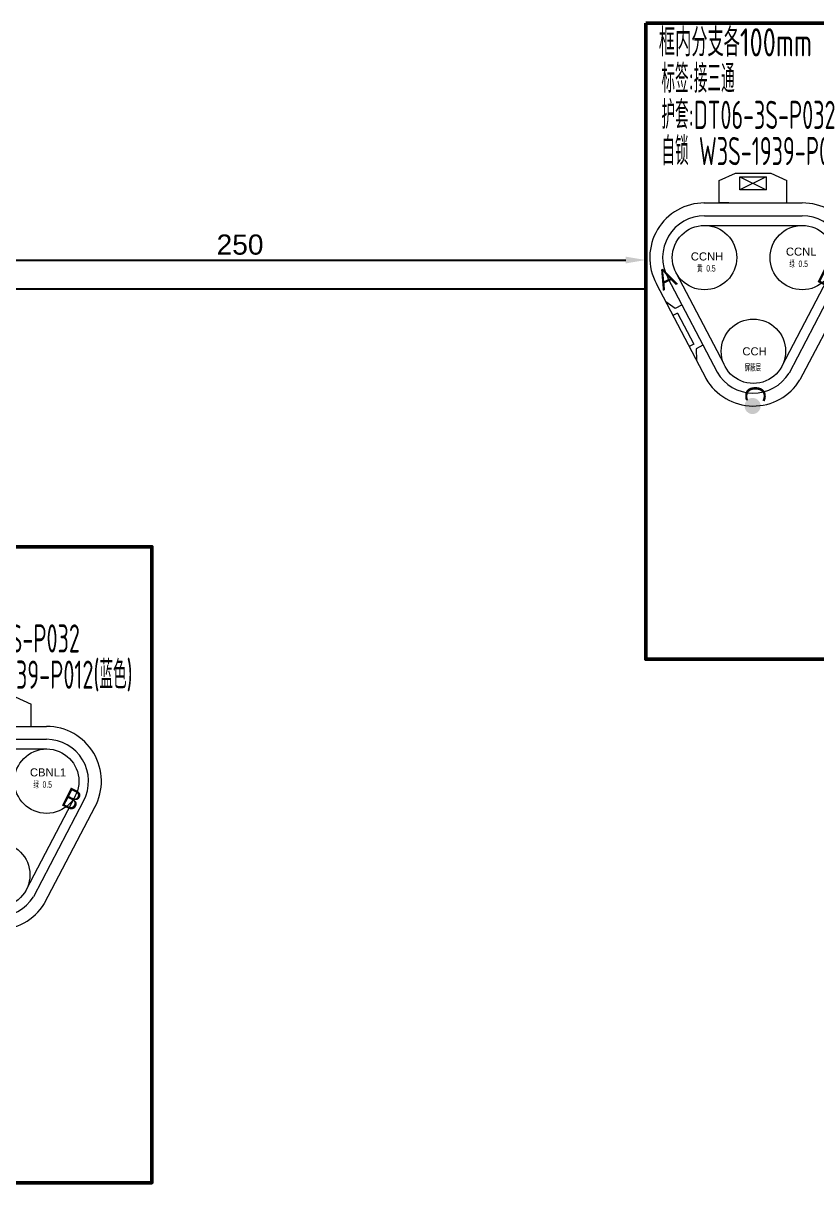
# Model space of a CAD drawing. Header units: millimetres. Extents: x 62 to 1873, y 998 to 1938.
# Drawn here: x 1375.4 to 1474, y 1200.3 to 1344.3 of the extents above; entities that cross this region are included whole.
import ezdxf

# ---------------------------------------------------------------- set-up
doc = ezdxf.new("R2010")
doc.units = ezdxf.units.MM
for name, color, linetype, lineweight in [('1轮廓实线层', 7, 'Continuous', 50), ('AM60', 3, 'Continuous', 25), ('护套层', 3, 'Continuous', 0)]:
    doc.layers.add(name, color=color, linetype=linetype, lineweight=lineweight)
doc.layers.add('孔名层', color=1, linetype='Continuous')
doc.layers.add('线色线径', color=1, linetype='Continuous')
doc.styles.get("Standard").update_dxf_attribs({"font": 'arial.ttf'})
doc.styles.add('TH_GBDIM', font='gbenor.shx', dxfattribs={"width": 0.8, "bigfont": 'gbcbig.shx'})
doc.styles.add('孔名字体', font='', dxfattribs={"height": 5, "bigfont": 'gbcbig.shx'})
doc.styles.add('技术要求及剖视用', font='gbenor.shx', dxfattribs={"width": 0.7, "bigfont": 'gbcbig.shx'})
doc.styles.get('孔名字体').set_extended_font_data('Microsoft YaHei')
doc.dimstyles.new('ISO-25', dxfattribs={"dimtxt": 2.5, "dimasz": 2.5, "dimexe": 1.25, "dimexo": 0.625, "dimtad": 1, "dimtxsty": 'Standard', "dimcen": 2.5, "dimadec": 0, "dimazin": 0, "dimtfac": 1, "dimtmove": 0, "dimatfit": 3, "dimfxl": 1, "dimarcsym": 0})

# ---------------------------------------------------------------- blocks, each defined once
blk = doc.blocks.new('DT06-3S-P032-Out21521105156')
for p, q in [((-29.33, -14.82), (-27.31, -13.9)), ((-27.31, -13.9), (-22.94, -13.9)), ((-23.49, -14.35), (-26.76, -15.95)), ((-26.76, -14.35), (-23.49, -15.95)), ((-22.94, -13.9), (-20.92, -14.82)), ((-29.33, -17.58), (-29.33, -14.82)), ((-20.92, -17.58), (-20.92, -14.82)), ((-31.24, -17.58), (-19.01, -17.58)), ((-28.12, -17.58), (-29.33, -17.58)), ((-22.13, -17.58), (-20.92, -17.58)), ((-31.16, -19.18), (-19.01, -19.18)), ((-31.16, -20.38), (-19, -20.38)), ((-35.74, -26.85), (-29.59, -38.61)), ((-34.71, -26.23), (-28.76, -37.59)), ((-15.47, -26.24), (-21.54, -37.86)), ((-14.43, -26.82), (-20.66, -38.73)), ((-37.15, -27.61), (-30.97, -39.42)), ((-13.02, -27.58), (-19.3, -39.57)), ((-34.8, -30.7), (-35.98, -29.85)), ((-34.51, -31.26), (-35.08, -31.56)), ((-33.95, -30.26), (-34.8, -30.7)), ((-34.51, -31.26), (-32.5, -35.14)), ((-32.5, -35.14), (-33.06, -35.43)), ((-31.35, -35.26), (-32.21, -35.7)), ((-32.21, -35.7), (-32.17, -37.13))]:
    blk.add_line(p, q)
blk.add_lwpolyline([(-26.76, -14.35), (-23.49, -14.35), (-23.49, -15.95), (-26.76, -15.95)], close=True)
for centre in [(-31.16, -24.38), (-19.01, -24.38), (-25.09, -36.01)]:
    blk.add_circle(centre, 4)
for centre, radius, start, end in [((-31.16, -24.38), 6.8, 90, 208.4025), ((-19.01, -24.38), 6.8, 331.5975, 90), ((-31.16, -24.38), 5.2, 90, 208.4025), ((-19.01, -24.38), 5.2, 331.5975, 90), ((-25.09, -36.01), 5.2, 210, 328.4025), ((-25.09, -36.01), 6.8, 210, 328.4025)]:
    blk.add_arc(centre, radius, start, end)
at = {"layer": '孔名层', "style": '孔名字体'}
for s, rotation, p in [('A', 24.8528, (-36.33, -28.52)), ('B', 333.3512, (-17.4, -27.25)), ('C', 268.5587, (-26.04, -40.23))]:
    blk.add_text(s, height=2.5, rotation=rotation, dxfattribs=at).set_placement(p)
at = {"layer": '护套层', "style": '技术要求及剖视用', "width": 0.67}
for tag, p, flags in [('备注', (11.43, 11.35), 8), ('标号', (11.43, 7.35), 8), ('功能', (10.93, 3.35), 8), ('英文功能', (10.93, -0.65), 8), ('编号', (-0.07, -4.65), 8), ('护套号', (10.93, -4.65), 8), ('颜色', (31.93, -4.65), 9), ('厂家', (33.93, -4.65), 9), ('端子', (35.93, -4.65), 9), ('统计到BOM', (31.93, -6.65), 9), ('客户代号', (-0.07, -8.65), 8), ('配件', (10.93, -8.65), 8), ('配置', (31.93, -8.65), 9), ('编码', (33.93, -8.65), 9), ('防水栓', (35.93, -8.65), 9), ('工序', (31.93, -10.65), 9), ('工位', (33.93, -10.65), 9), ('设计软件', (38.69, -10.65), 9), ('附件', (10.93, -12.65), 8), ('视图', (31.93, -12.65), 9), ('方向', (33.93, -12.65), 9), ('盲栓', (35.93, -12.65), 9)]:
    blk.add_attdef(tag, p, '', height=3.5, dxfattribs=dict(at, flags=flags))
blk = doc.blocks.new('*D124')
at = {"color": 0, "lineweight": -2, "transparency": 16777216}
for p, q in [((1351.97, 1311.96), (1351.97, 1316.16)), ((1452.79, 1311.96), (1452.79, 1316.16)), ((1354.47, 1314.91), (1450.29, 1314.91))]:
    blk.add_line(p, q, dxfattribs=at)
at = {"color": 0, "transparency": 16777216}
for points in [[(1354.47, 1315.33), (1354.47, 1314.49), (1351.97, 1314.91)], [(1450.29, 1315.33), (1450.29, 1314.49), (1452.79, 1314.91)]]:
    blk.add_solid(points, dxfattribs=at)
at = {"layer": 'Defpoints', "color": 0, "transparency": 16777216}
for p in [(1452.79, 1314.91), (1351.97, 1311.34), (1452.79, 1311.34)]:
    blk.add_point(p, dxfattribs=at)
at = {"color": 3, "transparency": 16777216, "insert": (1402.38, 1316.81), "char_height": 2.5, "attachment_point": 5}
blk.add_mtext('250', dxfattribs=at)

msp = doc.modelspace()

# ---------------------------------------------------------------- hatches: boundary and pattern name
at = {"layer": '护套层'}
h = msp.add_hatch(color=256, dxfattribs=at)
edge = h.paths.add_edge_path()
edge.add_arc((1466.06, 1296.78), 1, 0, 360)

# ---------------------------------------------------------------- linework, layer by layer
msp.add_line((485.301, 1311.338), (1452.792, 1311.338))
at = {"layer": '1轮廓实线层', "color": 2}
for points in [[(1452.792, 1344.328), (1528.473, 1344.328), (1528.473, 1265.324), (1452.792, 1265.324)], [(1315.738, 1279.296), (1391.419, 1279.296), (1391.419, 1200.292), (1315.738, 1200.292)]]:
    msp.add_lwpolyline(points, close=True, dxfattribs=at)

# ---------------------------------------------------------------- block references
at = {"layer": '护套层'}
ref = msp.add_blockref('DT06-3S-P032-Out21521105156', (1491.243, 1339.589), dxfattribs=at)
ref.add_attrib('功能', '标签:接三通', (1454.735, 1335.692), dxfattribs={"height": 3.5, "style": '技术要求及剖视用', "width": 0.67})
ref.add_attrib('护套号', '护套:DT06-3S-P032', (1454.735, 1331.192), dxfattribs={"height": 3.5, "style": '技术要求及剖视用', "width": 0.67})
ref.add_attrib('附件', '自锁 W3S-1939-P012(蓝色)', (1454.735, 1326.692), dxfattribs={"height": 3.5, "style": '技术要求及剖视用', "width": 0.67})
ref = msp.add_blockref('DT06-3S-P032-Out21521105156', (1397.361, 1274.557), dxfattribs=at)
ref.add_attrib('功能', '标签:接三通', (1360.852, 1270.659), dxfattribs={"height": 3.5, "style": '技术要求及剖视用', "width": 0.67})
ref.add_attrib('护套号', '护套:DT06-3S-P032', (1360.852, 1266.159), dxfattribs={"height": 3.5, "style": '技术要求及剖视用', "width": 0.67})
ref.add_attrib('附件', '自锁 W3S-1939-P012(蓝色)', (1360.852, 1261.659), dxfattribs={"height": 3.5, "style": '技术要求及剖视用', "width": 0.67})

# ---------------------------------------------------------------- texts
at = {"color": 4, "style": 'TH_GBDIM', "width": 0.8}
msp.add_text('框内分支各100mm', height=3.5, dxfattribs=at).set_placement((1454.409, 1340.201))
at = {"layer": 'AM60', "lineweight": 5}
for s, p in [('CCNH', (1458.38, 1314.857)), ('CCNL', (1470.196, 1315.453)), ('CBNL1', (1376.275, 1250.772))]:
    msp.add_text(s, height=1, dxfattribs=at).set_placement(p)
at = {"layer": 'AM60', "lineweight": 5, "insert": (1464.788, 1304.069), "char_height": 1, "width": 2.90576, "attachment_point": 1}
msp.add_mtext('CCH', dxfattribs=at)
at = {"layer": '线色线径', "lineweight": 5, "width": 0.6}
for s, p in [('黄  0.5', (1459.166, 1313.482)), ('绿  0.5', (1470.626, 1314.044)), ('屏蔽层', (1465.084, 1301.181)), ('绿  0.5', (1376.705, 1249.363))]:
    msp.add_text(s, height=0.8, dxfattribs=at).set_placement(p)

# ---------------------------------------------------------------- dimensions: what is measured, and where the dimension line sits
at = {"color": 1}
dim = msp.add_linear_dim(base=(1452.792, 1314.91), p1=(1351.965, 1311.338), p2=(1452.792, 1311.338), text='250', dimstyle='ISO-25', override={"dimclrt": 3}, dxfattribs=at)
dim.commit()
dim.dimension.update_dxf_attribs({"geometry": '*D124', "text_midpoint": (1402.379, 1316.811)})

doc.saveas('drawing.dxf')
